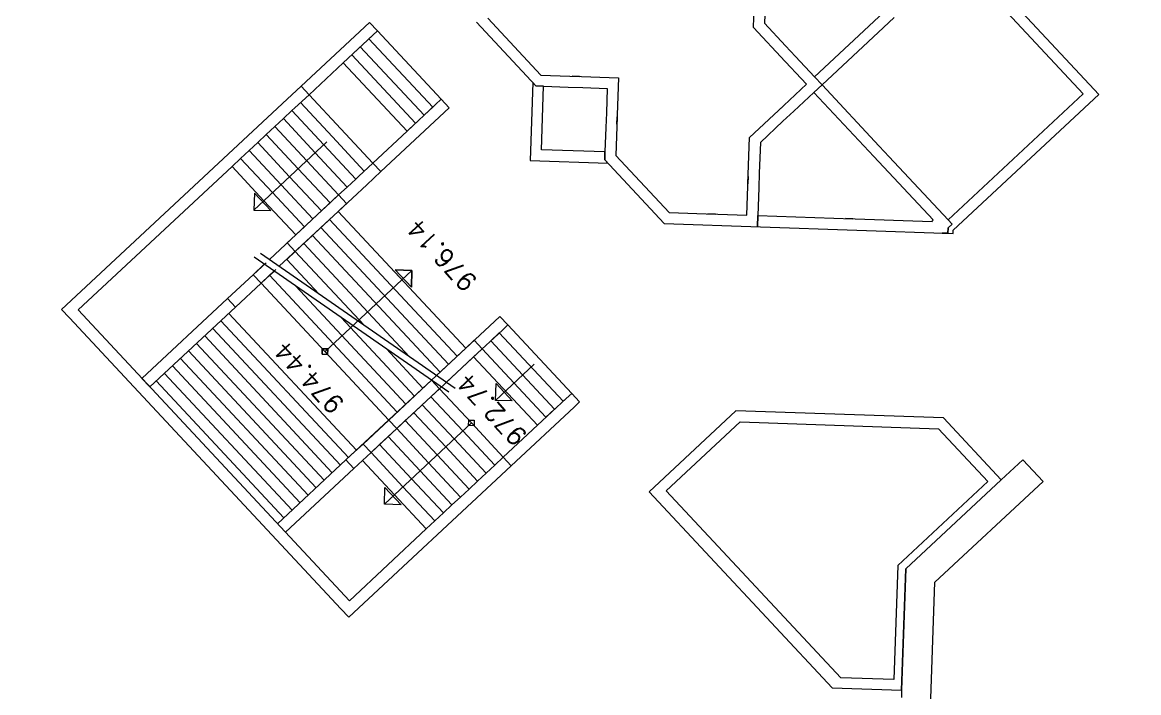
# Model space of a CAD drawing. Header units: inches. Extents: x 733725 to 1472938, y 4017711 to 8040520.
# Drawn here: x 734637.47 to 734667.86, y 4018968.49 to 4018986.74 of the extents above; entities that cross this region are included whole.
import ezdxf
from ezdxf.enums import TextEntityAlignment as Align

# ---------------------------------------------------------------- set-up
doc = ezdxf.new("R2010")
doc.units = ezdxf.units.IN
doc.header["$MEASUREMENT"] = 0
doc.layers.add('H-HARAM3', color=123, linetype='Continuous', lineweight=5)
doc.layers.add('H-MAFSALL', color=31, linetype='Continuous', lineweight=13)
doc.styles.add('ROMANS', font='romans')

msp = doc.modelspace()

# ---------------------------------------------------------------- hatches: boundary and pattern name
at = {"layer": 'H-MAFSALL'}
h = msp.add_hatch(dxfattribs=at)
h.set_pattern_fill('ANGLE', color=256, scale=0.3, angle=45, style=0)
h.set_pattern_definition([(44.999999983, (-0.0012, 0.0002), (-1.4817422595, 1.4817422604), [1.524, -0.5715]), (134.999999983, (-0.0012, 0.0002), (-1.4817422604, -1.4817422595), [1.524, -0.5715])])
edge = h.paths.add_edge_path(flags=16)
edge.add_arc((734483.445, 4019138.19), 8, -50, 310)
edge = h.paths.add_edge_path(flags=16)
edge.add_arc((735041.69, 4018744.78), 5, 130, 310)
edge.add_arc((735041.69, 4018744.78), 5, -50, 130)
edge = h.paths.add_edge_path(flags=16)
edge.add_arc((734929.449, 4018650.032), 10, 307.1029, 310)
edge.add_line((734935.877, 4018642.372), (734935.481, 4018642.057))
edge = h.paths.add_edge_path(flags=16)
edge.add_arc((734448.304, 4018988.959), 5, -50, 310)
edge = h.paths.add_edge_path(flags=16)
edge.add_arc((734929.449, 4018650.032), 10, -50, 310)
edge = h.paths.add_edge_path()
edge.add_line((734470.495, 4018819.804), (734535.003, 4018852.189))
edge.add_line((734535.003, 4018852.189), (734535.003, 4018852.189))
edge.add_line((734535.003, 4018852.189), (734572.914, 4018810.916))
edge.add_arc((734615.714, 4018815.067), 43, 185.5397, 259.5981)
edge.add_line((734607.95, 4018772.774), (734656.259, 4018720.181))
edge.add_line((734656.259, 4018720.181), (734681.017, 4018702.881))
edge.add_line((734681.017, 4018702.881), (734689.467, 4018687.669))
edge.add_line((734689.467, 4018687.669), (734694.857, 4018680.12))
edge.add_line((734694.857, 4018680.12), (734719.321, 4018651.346))
edge.add_line((734719.321, 4018651.346), (734735.321, 4018631.946))
edge.add_line((734735.321, 4018631.946), (734738.811, 4018624.304))
edge.add_line((734738.811, 4018624.304), (734748.26, 4018603.512))
edge.add_line((734748.26, 4018603.512), (734747.516, 4018601.656))
edge.add_arc((734785.506, 4018511.871), 97.491, 107.72929, 112.93457, ccw=False)
edge.add_arc((734656.551, 4018541.881), 117.492, 25.08126, 32.34036, ccw=False)
edge.add_line((734762.964, 4018591.686), (734809.18, 4018581.942))
edge.add_line((734809.18, 4018581.942), (734866.219, 4018571.729))
edge.add_line((734866.219, 4018571.729), (734867.898, 4018578.513))
edge.add_line((734867.898, 4018578.513), (734907.725, 4018615.005))
edge.add_line((734907.725, 4018615.005), (734912.431, 4018609.829))
edge.add_line((734912.431, 4018609.829), (734975.64, 4018667.103))
edge.add_line((734975.64, 4018667.103), (734970.981, 4018672.229))
edge.add_line((734970.981, 4018672.229), (735032.04, 4018727.74))
edge.add_line((735032.04, 4018727.74), (735037.306, 4018722.006))
edge.add_line((735037.306, 4018722.006), (735052.413, 4018735.663))
edge.add_line((735052.413, 4018735.663), (735059.338, 4018741.922))
edge.add_line((735059.338, 4018741.922), (735066.401, 4018748.341))
edge.add_line((735066.401, 4018748.341), (735061.106, 4018754.165))
edge.add_line((735061.106, 4018754.165), (735117.118, 4018805.091))
edge.add_line((735117.118, 4018805.091), (735104.817, 4018818.622))
edge.add_line((735104.817, 4018818.622), (734958.677, 4018685.762))
edge.add_line((734958.677, 4018685.762), (734951.519, 4018693.635))
edge.add_line((734951.519, 4018693.635), (734933.872, 4018677.591))
edge.add_line((734933.872, 4018677.591), (734905.385, 4018651.693))
edge.add_line((734905.385, 4018651.693), (734888.108, 4018635.985))
edge.add_line((734888.108, 4018635.985), (734892.767, 4018630.86))
edge.add_line((734892.767, 4018630.86), (734854.667, 4018596.221))
edge.add_line((734854.667, 4018596.221), (734784.293, 4018608.823))
edge.add_arc((734788.7, 4018633.431), 25, 217.1653, 259.8479, ccw=False)
edge.add_line((734768.777, 4018618.328), (734704.047, 4018703.715))
edge.add_line((734704.047, 4018703.715), (734708.534, 4018710.947))
edge.add_line((734708.534, 4018710.947), (734700.207, 4018716.114))
edge.add_line((734700.207, 4018716.114), (734704.039, 4018722.289))
edge.add_line((734704.039, 4018722.289), (734698.091, 4018725.98))
edge.add_line((734698.091, 4018725.98), (734702.273, 4018732.721))
edge.add_line((734702.273, 4018732.721), (734702.336, 4018732.679))
edge.add_arc((734708.117, 4018741.415), 10.475, 236.5024, 314.0512)
edge.add_line((734715.401, 4018733.886), (734717.159, 4018735.485))
edge.add_line((734717.159, 4018735.485), (734722.231, 4018740.095))
edge.add_line((734722.231, 4018740.095), (734720.065, 4018742.478))
edge.add_line((734720.065, 4018742.478), (734726.132, 4018747.994))
edge.add_line((734726.132, 4018747.994), (734719.41, 4018755.387))
edge.add_line((734719.41, 4018755.387), (734713.218, 4018749.758))
edge.add_line((734713.218, 4018749.758), (734710.291, 4018752.978))
edge.add_line((734710.291, 4018752.978), (734716.483, 4018758.607))
edge.add_line((734716.483, 4018758.607), (734709.759, 4018766.003))
edge.add_line((734709.759, 4018766.003), (734703.567, 4018760.373))
edge.add_line((734703.567, 4018760.373), (734700.64, 4018763.593))
edge.add_line((734700.64, 4018763.593), (734706.832, 4018769.222))
edge.add_line((734706.832, 4018769.222), (734700.111, 4018776.616))
edge.add_line((734700.111, 4018776.616), (734694.4, 4018771.424))
edge.add_line((734694.4, 4018771.424), (734692.234, 4018773.807))
edge.add_line((734692.234, 4018773.807), (734686.631, 4018768.713))
edge.add_line((734686.631, 4018768.713), (734683.931, 4018766.258))
edge.add_arc((734691.488, 4018755.604), 13.062, 125.3471, 234.1486)
edge.add_line((734683.838, 4018745.017), (734679.674, 4018738.306))
edge.add_line((734679.674, 4018738.306), (734673.726, 4018741.996))
edge.add_line((734673.726, 4018741.996), (734673.41, 4018741.491))
edge.add_line((734673.41, 4018741.491), (734673.274, 4018741.576))
edge.add_line((734673.274, 4018741.576), (734669.424, 4018735.372))
edge.add_line((734669.424, 4018735.372), (734662.891, 4018739.425))
edge.add_line((734662.891, 4018739.425), (734661.12, 4018740.524))
edge.add_line((734661.12, 4018740.524), (734662.269, 4018742.424))
edge.add_line((734662.269, 4018742.424), (734639.091, 4018767.919))
edge.add_line((734639.091, 4018767.919), (734644.863, 4018773.166))
edge.add_line((734644.863, 4018773.166), (734641.27, 4018777.117))
edge.add_line((734641.27, 4018777.117), (734635.499, 4018771.87))
edge.add_line((734635.499, 4018771.87), (734624.539, 4018783.924))
edge.add_line((734624.539, 4018783.924), (734623.801, 4018783.25))
edge.add_line((734623.801, 4018783.25), (734611.491, 4018796.79))
edge.add_line((734611.491, 4018796.79), (734615.969, 4018800.904))
edge.add_line((734615.969, 4018800.904), (734613.206, 4018803.943))
edge.add_line((734613.206, 4018803.943), (734611.359, 4018802.264))
edge.add_line((734611.359, 4018802.264), (734611.02, 4018802.637))
edge.add_line((734611.02, 4018802.637), (734608.08, 4018802.777))
edge.add_line((734608.08, 4018802.777), (734607.708, 4018802.438))
edge.add_line((734607.708, 4018802.438), (734600.959, 4018809.861))
edge.add_line((734600.959, 4018809.861), (734601.332, 4018810.2))
edge.add_line((734601.332, 4018810.2), (734601.471, 4018813.14))
edge.add_line((734601.471, 4018813.14), (734601.133, 4018813.512))
edge.add_line((734601.133, 4018813.512), (734602.98, 4018815.191))
edge.add_line((734602.98, 4018815.191), (734600.195, 4018818.254))
edge.add_line((734600.195, 4018818.254), (734595.696, 4018814.164))
edge.add_line((734595.696, 4018814.164), (734583.386, 4018827.704))
edge.add_line((734583.386, 4018827.704), (734584.128, 4018828.375))
edge.add_line((734584.128, 4018828.375), (734573.169, 4018840.43))
edge.add_line((734573.169, 4018840.43), (734578.94, 4018845.677))
edge.add_line((734578.94, 4018845.677), (734575.348, 4018849.628))
edge.add_line((734575.348, 4018849.628), (734569.576, 4018844.381))
edge.add_line((734569.576, 4018844.381), (734546.398, 4018869.875))
edge.add_line((734546.398, 4018869.875), (734544.397, 4018868.912))
edge.add_line((734544.397, 4018868.912), (734540.057, 4018877.668))
edge.add_line((734540.057, 4018877.668), (734546.599, 4018880.911))
edge.add_line((734546.599, 4018880.911), (734546.526, 4018881.057))
edge.add_line((734546.526, 4018881.057), (734547.06, 4018881.322))
edge.add_line((734547.06, 4018881.322), (734543.952, 4018887.593))
edge.add_line((734543.952, 4018887.593), (734551.028, 4018891.101))
edge.add_arc((734562.294, 4018897.711), 13.062, 210.4016, 319.2031)
edge.add_line((734572.182, 4018889.177), (734580.485, 4018896.725))
edge.add_line((734580.485, 4018896.725), (734578.319, 4018899.107))
edge.add_line((734578.319, 4018899.107), (734584.029, 4018904.299))
edge.add_line((734584.029, 4018904.299), (734577.183, 4018911.579))
edge.add_line((734577.183, 4018911.579), (734571.116, 4018906.063))
edge.add_line((734571.116, 4018906.063), (734568.189, 4018909.283))
edge.add_line((734568.189, 4018909.283), (734574.256, 4018914.799))
edge.add_line((734574.256, 4018914.799), (734567.532, 4018922.195))
edge.add_line((734567.532, 4018922.195), (734561.465, 4018916.679))
edge.add_line((734561.465, 4018916.679), (734558.538, 4018919.898))
edge.add_line((734558.538, 4018919.898), (734564.605, 4018925.414))
edge.add_line((734564.605, 4018925.414), (734558.008, 4018932.921))
edge.add_line((734558.008, 4018932.921), (734551.941, 4018927.405))
edge.add_line((734551.941, 4018927.405), (734549.774, 4018929.787))
edge.add_line((734549.774, 4018929.787), (734542.945, 4018923.578))
edge.add_arc((734549.637, 4018915.633), 10.388, 130.1084, 208.8482)
edge.add_line((734540.538, 4018910.621), (734533.43, 4018907.097))
edge.add_line((734533.43, 4018907.097), (734530.321, 4018913.369))
edge.add_line((734530.321, 4018913.369), (734523.81, 4018910.141))
edge.add_line((734523.81, 4018910.141), (734519.422, 4018918.991))
edge.add_line((734519.422, 4018918.991), (734518.414, 4018918.49))
edge.add_line((734518.414, 4018918.49), (734483.652, 4018963.612))
edge.add_line((734483.652, 4018963.612), (734466.216, 4018986.25))
edge.add_arc((734446.342, 4018986.524), 19.876, -0.7881, 95.2465)
edge.add_line((734444.525, 4019006.316), (734441.745, 4019010.015))
edge.add_arc((734457.733, 4019022.03), 20, 159.6381, 216.9245, ccw=False)
edge.add_line((734438.983, 4019028.989), (734449.624, 4019057.661))
edge.add_arc((734468.375, 4019050.702), 20, 132.2751, 159.6381, ccw=False)
edge.add_line((734454.921, 4019065.5), (734492.174, 4019099.369))
edge.add_line((734492.174, 4019099.369), (734492.352, 4019103.094))
edge.add_line((734492.352, 4019103.094), (734518.495, 4019128.91))
edge.add_line((734518.495, 4019128.91), (734515.932, 4019129.032))
edge.add_line((734515.932, 4019129.032), (734509.618, 4019135.985))
edge.add_line((734509.618, 4019135.985), (734510.13, 4019146.749))
edge.add_line((734510.13, 4019146.749), (734519.735, 4019155.04))
edge.add_line((734519.735, 4019155.04), (734521.152, 4019171.133))
edge.add_line((734521.152, 4019171.133), (734507.472, 4019199.486))
edge.add_line((734507.472, 4019199.486), (734476.686, 4019171.099))
edge.add_line((734476.686, 4019171.099), (734472.574, 4019167.308))
edge.add_line((734472.574, 4019167.308), (734466.913, 4019162.087))
edge.add_line((734466.913, 4019162.087), (734466.392, 4019149.251))
edge.add_line((734466.392, 4019149.251), (734473.058, 4019142.023))
edge.add_line((734473.058, 4019142.023), (734470.728, 4019136.003))
edge.add_line((734470.728, 4019136.003), (734468.209, 4019122.907))
edge.add_line((734468.209, 4019122.907), (734466.607, 4019104.847))
edge.add_line((734466.607, 4019104.847), (734464.67, 4019103.328))
edge.add_line((734464.67, 4019103.328), (734460.43, 4019099.47))
edge.add_line((734460.43, 4019099.47), (734439.912, 4019080.557))
edge.add_arc((734466.972, 4019051.099), 40, 132.5703, 159.9333)
edge.add_line((734429.4, 4019064.824), (734425.787, 4019054.932))
edge.add_arc((734492.611, 4019019.499), 75.638, 152.06563, 155.27115)
edge.add_line((734423.91, 4019051.14), (734418.436, 4019034.299))
edge.add_line((734418.436, 4019034.299), (734418.393, 4019032.833))
edge.add_arc((734464.107, 4019027.499), 46.024, 173.3446, 190.8662)
edge.add_arc((734458.101, 4019026.815), 40, 191.5252, 222.5703)
edge.add_line((734428.643, 4018999.755), (734431.55, 4018996.591))
edge.add_arc((734450.637, 4018990.594), 20.007, 162.5586, 282.582)
edge.add_line((734454.995, 4018971.068), (734472.935, 4018951.538))
edge.add_line((734472.935, 4018951.538), (734489.366, 4018933.651))
edge.add_line((734489.366, 4018933.651), (734498.083, 4018916.295))
edge.add_line((734498.083, 4018916.295), (734467.009, 4018900.695))
edge.add_line((734467.009, 4018900.695), (734457.734, 4018896.038))
edge.add_line((734457.734, 4018896.038), (734446.846, 4018890.572))
edge.add_line((734446.846, 4018890.572), (734436.474, 4018885.365))
edge.add_line((734436.474, 4018885.365), (734448.8, 4018875.981))
edge.add_line((734448.8, 4018875.981), (734461.775, 4018837.145))
edge.add_line((734461.775, 4018837.145), (734470.495, 4018819.804))

# ---------------------------------------------------------------- linework, layer by layer
at = {"layer": 'H-HARAM3'}
for p, q in [((734666.774, 4018984.776), (734663.079, 4018988.738)), ((734666.774, 4018984.776), (734663.079, 4018988.738)), ((734666.35, 4018984.791), (734662.92, 4018988.469)), ((734666.35, 4018984.791), (734662.92, 4018988.469)), ((734657.371, 4018986.603), (734657.416, 4018987.868)), ((734657.371, 4018986.603), (734657.416, 4018987.868)), ((734657.705, 4018987.558), (734657.676, 4018986.717)), ((734657.705, 4018987.558), (734657.676, 4018986.717)), ((734650.138, 4018986.854), (734651.584, 4018985.304)), ((734650.138, 4018986.854), (734651.584, 4018985.304)), ((734659.037, 4018985.257), (734660.928, 4018987.021)), ((734659.037, 4018985.257), (734660.928, 4018987.021)), ((734661.205, 4018986.87), (734660.913, 4018986.597)), ((734661.205, 4018986.87), (734660.913, 4018986.597)), ((734645.057, 4018985.003), (734646.92, 4018986.74)), ((734645.057, 4018985.003), (734646.92, 4018986.74)), ((734646.92, 4018986.74), (734647.137, 4018986.507)), ((734646.92, 4018986.74), (734647.137, 4018986.507)), ((734649.834, 4018986.741), (734651.45, 4018985.009)), ((734649.834, 4018986.741), (734651.45, 4018985.009)), ((734658.235, 4018985.677), (734657.371, 4018986.603)), ((734658.235, 4018985.677), (734657.371, 4018986.603)), ((734657.676, 4018986.717), (734658.25, 4018986.101)), ((734657.676, 4018986.717), (734658.25, 4018986.101)), ((734660.913, 4018986.597), (734659.241, 4018985.038)), ((734660.913, 4018986.597), (734659.241, 4018985.038)), ((734647.137, 4018986.507), (734646.206, 4018985.639)), ((734647.137, 4018986.507), (734646.206, 4018985.639)), ((734646.904, 4018986.29), (734647.137, 4018986.507)), ((734646.904, 4018986.29), (734647.137, 4018986.507)), ((734648.641, 4018984.428), (734646.904, 4018986.29)), ((734648.641, 4018984.428), (734646.904, 4018986.29)), ((734648.874, 4018984.645), (734647.137, 4018986.507)), ((734647.137, 4018986.507), (734648.874, 4018984.645)), ((734648.874, 4018984.645), (734647.137, 4018986.507)), ((734647.137, 4018986.507), (734648.874, 4018984.645)), ((734648.874, 4018984.645), (734647.137, 4018986.507)), ((734647.137, 4018986.507), (734648.874, 4018984.645)), ((734648.874, 4018984.645), (734647.137, 4018986.507)), ((734648.874, 4018984.645), (734647.137, 4018986.507)), ((734648.874, 4018984.645), (734647.137, 4018986.507)), ((734647.137, 4018986.507), (734648.874, 4018984.645)), ((734647.137, 4018986.507), (734648.874, 4018984.645)), ((734647.137, 4018986.507), (734648.874, 4018984.645)), ((734646.438, 4018985.856), (734646.671, 4018986.073)), ((734646.438, 4018985.856), (734646.671, 4018986.073)), ((734646.671, 4018986.073), (734648.408, 4018984.211)), ((734646.671, 4018986.073), (734648.408, 4018984.211)), ((734658.25, 4018986.101), (734658.523, 4018985.809)), ((734658.25, 4018986.101), (734658.523, 4018985.809)), ((734646.206, 4018985.639), (734645.274, 4018984.77)), ((734646.206, 4018985.639), (734645.274, 4018984.77)), ((734646.206, 4018985.639), (734647.943, 4018983.776)), ((734646.206, 4018985.639), (734647.943, 4018983.776)), ((734648.176, 4018983.993), (734646.438, 4018985.856)), ((734648.176, 4018983.993), (734646.438, 4018985.856)), ((734658.099, 4018985.823), (734658.235, 4018985.677)), ((734658.817, 4018985.053), (734658.099, 4018985.823)), ((734658.099, 4018985.823), (734658.235, 4018985.677)), ((734658.817, 4018985.053), (734658.099, 4018985.823)), ((734658.523, 4018985.809), (734659.037, 4018985.257)), ((734658.523, 4018985.809), (734659.037, 4018985.257)), ((734651.365, 4018985.1), (734651.291, 4018982.981)), ((734651.365, 4018985.1), (734651.291, 4018982.981)), ((734651.45, 4018985.009), (734651.365, 4018985.1)), ((734651.45, 4018985.009), (734651.365, 4018985.1)), ((734651.662, 4018985.001), (734651.45, 4018985.009)), ((734651.45, 4018985.009), (734651.662, 4018985.001)), ((734651.662, 4018985.001), (734651.45, 4018985.009)), ((734651.45, 4018985.009), (734651.662, 4018985.001)), ((734651.584, 4018985.304), (734652.637, 4018985.268)), ((734651.584, 4018985.304), (734652.637, 4018985.268)), ((734652.438, 4018985.275), (734653.703, 4018985.231)), ((734652.637, 4018985.268), (734652.438, 4018985.275)), ((734652.438, 4018985.275), (734653.703, 4018985.231)), ((734652.637, 4018985.268), (734652.438, 4018985.275)), ((734653.703, 4018985.231), (734653.659, 4018983.965)), ((734653.703, 4018985.231), (734653.659, 4018983.965)), ((734658.047, 4018984.334), (734658.817, 4018985.053)), ((734658.047, 4018984.334), (734658.817, 4018985.053)), ((734659.241, 4018985.038), (734659.022, 4018984.833)), ((734659.022, 4018984.833), (734659.241, 4018985.038)), ((734659.241, 4018985.038), (734659.022, 4018984.833)), ((734659.022, 4018984.833), (734659.241, 4018985.038)), ((734659.241, 4018985.038), (734659.037, 4018985.257)), ((734659.037, 4018985.257), (734659.241, 4018985.038)), ((734659.241, 4018985.038), (734659.037, 4018985.257)), ((734659.037, 4018985.257), (734659.241, 4018985.038)), ((734659.241, 4018985.038), (734660.8, 4018983.367)), ((734659.241, 4018985.038), (734660.8, 4018983.367)), ((734645.057, 4018985.003), (734644.675, 4018984.647)), ((734645.057, 4018985.003), (734644.675, 4018984.647)), ((734644.892, 4018984.414), (734645.274, 4018984.77)), ((734644.892, 4018984.414), (734645.274, 4018984.77)), ((734645.274, 4018984.77), (734645.057, 4018985.003)), ((734645.274, 4018984.77), (734645.057, 4018985.003)), ((734645.274, 4018984.77), (734645.057, 4018985.003)), ((734645.274, 4018984.77), (734645.057, 4018985.003)), ((734645.274, 4018984.77), (734646.143, 4018983.839)), ((734645.274, 4018984.77), (734646.143, 4018983.839)), ((734651.601, 4018983.271), (734651.662, 4018985.001)), ((734651.601, 4018983.271), (734651.662, 4018985.001)), ((734651.662, 4018985.001), (734652.327, 4018984.978)), ((734651.662, 4018985.001), (734652.327, 4018984.978)), ((734652.327, 4018984.978), (734652.727, 4018984.964)), ((734652.327, 4018984.978), (734652.727, 4018984.964)), ((734652.727, 4018984.964), (734653.393, 4018984.941)), ((734652.727, 4018984.964), (734653.393, 4018984.941)), ((734653.393, 4018984.941), (734653.369, 4018984.276)), ((734653.393, 4018984.941), (734653.369, 4018984.276)), ((734659.022, 4018984.833), (734658.471, 4018984.319)), ((734659.022, 4018984.833), (734658.471, 4018984.319)), ((734660.786, 4018982.943), (734659.022, 4018984.833)), ((734660.786, 4018982.943), (734659.022, 4018984.833)), ((734662.672, 4018981.36), (734666.35, 4018984.791)), ((734662.672, 4018981.36), (734666.35, 4018984.791)), ((734662.813, 4018981.08), (734666.774, 4018984.776)), ((734662.813, 4018981.08), (734666.774, 4018984.776)), ((734644.675, 4018984.647), (734638.538, 4018978.923)), ((734644.675, 4018984.647), (734638.538, 4018978.923)), ((734644.809, 4018984.336), (734644.892, 4018984.414)), ((734644.809, 4018984.336), (734644.892, 4018984.414)), ((734645.91, 4018983.622), (734645.041, 4018984.553)), ((734645.041, 4018984.553), (734645.91, 4018983.622)), ((734645.91, 4018983.622), (734645.041, 4018984.553)), ((734645.041, 4018984.553), (734645.91, 4018983.622)), ((734647.229, 4018982.675), (734649.091, 4018984.412)), ((734647.229, 4018982.675), (734649.091, 4018984.412)), ((734648.874, 4018984.645), (734647.943, 4018983.776)), ((734648.874, 4018984.645), (734647.943, 4018983.776)), ((734648.408, 4018984.211), (734648.641, 4018984.428)), ((734648.408, 4018984.211), (734648.641, 4018984.428)), ((734649.091, 4018984.412), (734648.874, 4018984.645)), ((734649.091, 4018984.412), (734648.874, 4018984.645)), ((734657.267, 4018983.607), (734658.193, 4018984.47)), ((734657.267, 4018983.607), (734658.193, 4018984.47)), ((734658.193, 4018984.47), (734658.047, 4018984.334)), ((734658.193, 4018984.47), (734658.047, 4018984.334)), ((734644.343, 4018983.901), (734644.576, 4018984.119)), ((734644.343, 4018983.901), (734644.576, 4018984.119)), ((734644.576, 4018984.119), (734644.809, 4018984.336)), ((734644.576, 4018984.119), (734644.809, 4018984.336)), ((734645.445, 4018983.187), (734644.576, 4018984.119)), ((734644.576, 4018984.119), (734645.445, 4018983.187)), ((734645.445, 4018983.187), (734644.576, 4018984.119)), ((734644.576, 4018984.119), (734645.445, 4018983.187)), ((734645.677, 4018983.405), (734644.809, 4018984.336)), ((734644.809, 4018984.336), (734645.677, 4018983.405)), ((734645.677, 4018983.405), (734644.809, 4018984.336)), ((734644.809, 4018984.336), (734645.677, 4018983.405)), ((734653.369, 4018984.276), (734653.355, 4018983.876)), ((734653.369, 4018984.276), (734653.355, 4018983.876)), ((734653.666, 4018984.165), (734653.629, 4018983.112)), ((734653.666, 4018984.165), (734653.629, 4018983.112)), ((734653.659, 4018983.965), (734653.666, 4018984.165)), ((734653.659, 4018983.965), (734653.666, 4018984.165)), ((734658.471, 4018984.319), (734658.178, 4018984.046)), ((734658.471, 4018984.319), (734658.178, 4018984.046)), ((734644.11, 4018983.684), (734644.343, 4018983.901)), ((734644.11, 4018983.684), (734644.343, 4018983.901)), ((734645.212, 4018982.97), (734644.343, 4018983.901)), ((734644.343, 4018983.901), (734645.212, 4018982.97)), ((734645.212, 4018982.97), (734644.343, 4018983.901)), ((734644.343, 4018983.901), (734645.212, 4018982.97)), ((734646.143, 4018983.839), (734647.012, 4018982.908)), ((734646.143, 4018983.839), (734647.012, 4018982.908)), ((734647.943, 4018983.776), (734648.176, 4018983.993)), ((734647.943, 4018983.776), (734648.176, 4018983.993)), ((734653.355, 4018983.876), (734653.332, 4018983.21)), ((734653.355, 4018983.876), (734653.332, 4018983.21)), ((734658.178, 4018984.046), (734657.563, 4018983.472)), ((734658.178, 4018984.046), (734657.563, 4018983.472)), ((734643.877, 4018983.467), (734644.11, 4018983.684)), ((734643.877, 4018983.467), (734644.11, 4018983.684)), ((734644.979, 4018982.753), (734644.11, 4018983.684)), ((734644.11, 4018983.684), (734644.979, 4018982.753)), ((734644.979, 4018982.753), (734644.11, 4018983.684)), ((734644.11, 4018983.684), (734644.979, 4018982.753)), ((734645.91, 4018983.622), (734646.779, 4018982.69)), ((734646.779, 4018982.69), (734645.91, 4018983.622)), ((734646.779, 4018982.69), (734645.91, 4018983.622)), ((734645.91, 4018983.622), (734646.779, 4018982.69)), ((734647.943, 4018983.776), (734647.012, 4018982.908)), ((734647.943, 4018983.776), (734647.012, 4018982.908)), ((734657.223, 4018982.342), (734657.267, 4018983.607)), ((734657.223, 4018982.342), (734657.267, 4018983.607)), ((734643.412, 4018983.033), (734643.645, 4018983.25)), ((734643.412, 4018983.033), (734643.645, 4018983.25)), ((734643.645, 4018983.25), (734643.877, 4018983.467)), ((734643.645, 4018983.25), (734643.877, 4018983.467)), ((734644.513, 4018982.319), (734643.645, 4018983.25)), ((734643.645, 4018983.25), (734644.513, 4018982.319)), ((734644.513, 4018982.319), (734643.645, 4018983.25)), ((734643.645, 4018983.25), (734644.513, 4018982.319)), ((734645.761, 4018983.483), (734643.774, 4018981.629)), ((734645.761, 4018983.483), (734643.774, 4018981.629)), ((734644.746, 4018982.536), (734643.877, 4018983.467)), ((734643.877, 4018983.467), (734644.746, 4018982.536)), ((734644.746, 4018982.536), (734643.877, 4018983.467)), ((734643.877, 4018983.467), (734644.746, 4018982.536)), ((734645.445, 4018983.187), (734646.313, 4018982.256)), ((734646.313, 4018982.256), (734645.445, 4018983.187)), ((734646.313, 4018982.256), (734645.445, 4018983.187)), ((734645.445, 4018983.187), (734646.313, 4018982.256)), ((734645.677, 4018983.405), (734646.546, 4018982.473)), ((734646.546, 4018982.473), (734645.677, 4018983.405)), ((734646.546, 4018982.473), (734645.677, 4018983.405)), ((734645.677, 4018983.405), (734646.546, 4018982.473)), ((734653.332, 4018983.21), (734651.601, 4018983.271)), ((734653.332, 4018983.21), (734651.601, 4018983.271)), ((734653.332, 4018983.21), (734653.325, 4018982.998)), ((734653.325, 4018982.998), (734653.332, 4018983.21)), ((734653.332, 4018983.21), (734653.325, 4018982.998)), ((734653.325, 4018982.998), (734653.332, 4018983.21)), ((734657.563, 4018983.472), (734657.533, 4018982.631)), ((734657.563, 4018983.472), (734657.533, 4018982.631)), ((734660.8, 4018983.367), (734661.073, 4018983.074)), ((734660.8, 4018983.367), (734661.073, 4018983.074)), ((734643.179, 4018982.816), (734643.412, 4018983.033)), ((734643.179, 4018982.816), (734643.412, 4018983.033)), ((734644.28, 4018982.102), (734643.412, 4018983.033)), ((734643.412, 4018983.033), (734644.28, 4018982.102)), ((734644.28, 4018982.102), (734643.412, 4018983.033)), ((734643.412, 4018983.033), (734644.28, 4018982.102)), ((734645.212, 4018982.97), (734646.08, 4018982.039)), ((734646.08, 4018982.039), (734645.212, 4018982.97)), ((734646.08, 4018982.039), (734645.212, 4018982.97)), ((734645.212, 4018982.97), (734646.08, 4018982.039)), ((734647.012, 4018982.908), (734646.63, 4018982.551)), ((734647.012, 4018982.908), (734646.63, 4018982.551)), ((734647.012, 4018982.908), (734647.229, 4018982.675)), ((734647.229, 4018982.675), (734647.012, 4018982.908)), ((734647.229, 4018982.675), (734647.012, 4018982.908)), ((734647.012, 4018982.908), (734647.229, 4018982.675)), ((734651.291, 4018982.981), (734653.41, 4018982.907)), ((734651.291, 4018982.981), (734653.41, 4018982.907)), ((734653.325, 4018982.998), (734654.94, 4018981.266)), ((734653.41, 4018982.907), (734653.325, 4018982.998)), ((734653.41, 4018982.907), (734653.325, 4018982.998)), ((734653.325, 4018982.998), (734654.94, 4018981.266)), ((734653.629, 4018983.112), (734655.075, 4018981.562)), ((734653.629, 4018983.112), (734655.075, 4018981.562)), ((734660.649, 4018983.089), (734660.786, 4018982.943)), ((734662.264, 4018981.358), (734660.649, 4018983.089)), ((734660.649, 4018983.089), (734660.786, 4018982.943)), ((734662.264, 4018981.358), (734660.649, 4018983.089)), ((734661.073, 4018983.074), (734662.672, 4018981.36)), ((734661.073, 4018983.074), (734662.672, 4018981.36)), ((734638.988, 4018978.907), (734643.179, 4018982.816)), ((734638.988, 4018978.907), (734643.179, 4018982.816)), ((734644.048, 4018981.884), (734643.179, 4018982.816)), ((734643.179, 4018982.816), (734644.048, 4018981.884)), ((734643.179, 4018982.816), (734644.048, 4018981.884)), ((734644.048, 4018981.884), (734643.179, 4018982.816)), ((734644.979, 4018982.753), (734645.848, 4018981.822)), ((734645.848, 4018981.822), (734644.979, 4018982.753)), ((734644.979, 4018982.753), (734645.848, 4018981.822)), ((734645.848, 4018981.822), (734644.979, 4018982.753)), ((734646.847, 4018982.318), (734647.229, 4018982.675)), ((734646.847, 4018982.318), (734647.229, 4018982.675)), ((734657.533, 4018982.631), (734657.52, 4018982.231)), ((734657.533, 4018982.631), (734657.52, 4018982.231)), ((734644.513, 4018982.319), (734645.382, 4018981.388)), ((734645.382, 4018981.388), (734644.513, 4018982.319)), ((734645.382, 4018981.388), (734644.513, 4018982.319)), ((734644.513, 4018982.319), (734645.382, 4018981.388)), ((734644.746, 4018982.536), (734645.615, 4018981.605)), ((734645.615, 4018981.605), (734644.746, 4018982.536)), ((734644.746, 4018982.536), (734645.615, 4018981.605)), ((734645.615, 4018981.605), (734644.746, 4018982.536)), ((734644.901, 4018980.503), (734646.847, 4018982.318)), ((734644.901, 4018980.503), (734646.847, 4018982.318)), ((734646.546, 4018982.473), (734646.313, 4018982.256)), ((734646.546, 4018982.473), (734646.313, 4018982.256)), ((734646.63, 4018982.551), (734646.546, 4018982.473)), ((734646.63, 4018982.551), (734646.546, 4018982.473)), ((734657.194, 4018981.488), (734657.23, 4018982.541)), ((734657.194, 4018981.488), (734657.23, 4018982.541)), ((734657.23, 4018982.541), (734657.223, 4018982.342)), ((734657.23, 4018982.541), (734657.223, 4018982.342)), ((734643.79, 4018982.086), (734643.774, 4018981.629)), ((734643.79, 4018982.086), (734643.774, 4018981.629)), ((734644.231, 4018981.613), (734643.79, 4018982.086)), ((734644.231, 4018981.613), (734643.79, 4018982.086)), ((734646.08, 4018982.039), (734644.197, 4018980.282)), ((734646.08, 4018982.039), (734644.197, 4018980.282)), ((734644.28, 4018982.102), (734645.149, 4018981.17)), ((734645.149, 4018981.17), (734644.28, 4018982.102)), ((734644.28, 4018982.102), (734645.149, 4018981.17)), ((734645.149, 4018981.17), (734644.28, 4018982.102)), ((734646.08, 4018982.039), (734645.848, 4018981.822)), ((734646.08, 4018982.039), (734645.848, 4018981.822)), ((734646.313, 4018982.256), (734646.08, 4018982.039)), ((734646.313, 4018982.256), (734646.08, 4018982.039)), ((734646.297, 4018981.806), (734646.08, 4018982.039)), ((734646.297, 4018981.806), (734646.08, 4018982.039)), ((734657.52, 4018982.231), (734657.493, 4018981.478)), ((734657.52, 4018982.231), (734657.493, 4018981.478)), ((734644.048, 4018981.884), (734644.916, 4018980.953)), ((734644.916, 4018980.953), (734644.048, 4018981.884)), ((734644.916, 4018980.953), (734644.048, 4018981.884)), ((734644.048, 4018981.884), (734644.916, 4018980.953)), ((734645.848, 4018981.822), (734645.615, 4018981.605)), ((734645.848, 4018981.822), (734645.615, 4018981.605)), ((734646.065, 4018981.589), (734646.297, 4018981.806)), ((734646.065, 4018981.589), (734646.297, 4018981.806)), ((734643.774, 4018981.629), (734644.231, 4018981.613)), ((734643.774, 4018981.629), (734644.231, 4018981.613)), ((734644.465, 4018980.097), (734646.065, 4018981.589)), ((734644.465, 4018980.097), (734646.065, 4018981.589)), ((734645.382, 4018981.388), (734645.149, 4018981.17)), ((734645.382, 4018981.388), (734645.149, 4018981.17)), ((734645.615, 4018981.605), (734645.382, 4018981.388)), ((734645.615, 4018981.605), (734645.382, 4018981.388)), ((734645.832, 4018981.372), (734645.599, 4018981.155)), ((734645.832, 4018981.372), (734645.599, 4018981.155)), ((734649.306, 4018977.647), (734645.832, 4018981.372)), ((734649.306, 4018977.647), (734645.832, 4018981.372)), ((734646.065, 4018981.589), (734649.539, 4018977.864)), ((734646.065, 4018981.589), (734649.539, 4018977.864)), ((734655.075, 4018981.562), (734656.34, 4018981.518)), ((734655.075, 4018981.562), (734656.34, 4018981.518)), ((734656.134, 4018981.525), (734656.14, 4018981.525)), ((734656.334, 4018981.518), (734656.134, 4018981.525)), ((734656.334, 4018981.518), (734656.134, 4018981.525)), ((734656.134, 4018981.525), (734656.14, 4018981.525)), ((734656.14, 4018981.525), (734657.194, 4018981.488)), ((734656.14, 4018981.525), (734657.194, 4018981.488)), ((734656.34, 4018981.518), (734656.334, 4018981.518)), ((734656.34, 4018981.518), (734656.334, 4018981.518)), ((734657.483, 4018981.178), (734657.493, 4018981.478)), ((734657.493, 4018981.478), (734657.483, 4018981.178)), ((734657.493, 4018981.478), (734657.483, 4018981.178)), ((734657.483, 4018981.178), (734657.493, 4018981.478)), ((734657.493, 4018981.478), (734660.077, 4018981.388)), ((734657.493, 4018981.478), (734660.077, 4018981.388)), ((734660.077, 4018981.388), (734659.878, 4018981.395)), ((734659.878, 4018981.395), (734662.243, 4018981.313)), ((734659.878, 4018981.395), (734662.243, 4018981.313)), ((734660.077, 4018981.388), (734659.878, 4018981.395)), ((734662.253, 4018981.335), (734662.264, 4018981.358)), ((734662.253, 4018981.335), (734662.264, 4018981.358)), ((734662.781, 4018981.243), (734662.672, 4018981.36)), ((734662.672, 4018981.36), (734662.781, 4018981.243)), ((734662.672, 4018981.36), (734662.781, 4018981.243)), ((734662.781, 4018981.243), (734662.672, 4018981.36)), ((734645.149, 4018981.17), (734644.916, 4018980.953)), ((734645.149, 4018981.17), (734644.916, 4018980.953)), ((734645.599, 4018981.155), (734649.074, 4018977.43)), ((734645.599, 4018981.155), (734649.074, 4018977.43)), ((734654.94, 4018981.266), (734662.81, 4018980.993)), ((734654.94, 4018981.266), (734662.81, 4018980.993)), ((734662.243, 4018981.313), (734662.253, 4018981.335)), ((734662.243, 4018981.313), (734662.253, 4018981.335)), ((734662.67, 4018980.998), (734662.675, 4018981.143)), ((734662.675, 4018981.143), (734662.67, 4018980.998)), ((734662.67, 4018980.998), (734662.675, 4018981.143)), ((734662.675, 4018981.143), (734662.67, 4018980.998)), ((734662.675, 4018981.143), (734662.781, 4018981.243)), ((734662.781, 4018981.243), (734662.675, 4018981.143)), ((734662.675, 4018981.143), (734662.781, 4018981.243)), ((734662.781, 4018981.243), (734662.675, 4018981.143)), ((734662.81, 4018980.993), (734662.813, 4018981.08)), ((734662.81, 4018980.993), (734662.813, 4018981.08)), ((734644.916, 4018980.953), (734644.683, 4018980.736)), ((734644.916, 4018980.953), (734644.683, 4018980.736)), ((734645.366, 4018980.938), (734645.133, 4018980.72)), ((734645.366, 4018980.938), (734645.133, 4018980.72)), ((734648.841, 4018977.213), (734645.366, 4018980.938)), ((734648.841, 4018977.213), (734645.366, 4018980.938)), ((734662.51, 4018981.003), (734662.67, 4018980.998)), ((734662.67, 4018980.998), (734662.51, 4018981.003)), ((734662.51, 4018981.003), (734662.67, 4018980.998)), ((734662.67, 4018980.998), (734662.51, 4018981.003)), ((734649.255, 4018976.771), (734643.957, 4018980.449)), ((734649.255, 4018976.771), (734643.957, 4018980.449)), ((734644.901, 4018980.503), (734644.668, 4018980.286)), ((734644.901, 4018980.503), (734644.668, 4018980.286)), ((734644.683, 4018980.736), (734644.901, 4018980.503)), ((734644.683, 4018980.736), (734644.901, 4018980.503)), ((734646.779, 4018978.49), (734644.901, 4018980.503)), ((734646.779, 4018978.49), (734644.901, 4018980.503)), ((734645.133, 4018980.72), (734648.014, 4018977.632)), ((734645.133, 4018980.72), (734648.014, 4018977.632)), ((734644.103, 4018980.195), (734643.752, 4018979.867)), ((734644.103, 4018980.195), (734643.752, 4018979.867)), ((734644.057, 4018980.152), (734643.752, 4018979.867)), ((734643.752, 4018979.867), (734644.057, 4018980.152)), ((734643.752, 4018979.867), (734644.057, 4018980.152)), ((734644.057, 4018980.152), (734643.752, 4018979.867)), ((734649.08, 4018976.665), (734643.782, 4018980.344)), ((734649.08, 4018976.665), (734643.782, 4018980.344)), ((734649.08, 4018976.665), (734643.782, 4018980.344)), ((734649.08, 4018976.665), (734643.782, 4018980.344)), ((734644.668, 4018980.286), (734645.543, 4018979.348)), ((734644.668, 4018980.286), (734645.543, 4018979.348)), ((734643.752, 4018979.867), (734643.054, 4018979.216)), ((734643.752, 4018979.867), (734643.054, 4018979.216)), ((734643.969, 4018979.635), (734643.752, 4018979.867)), ((734643.752, 4018979.867), (734643.969, 4018979.635)), ((734643.752, 4018979.867), (734643.969, 4018979.635)), ((734643.969, 4018979.635), (734643.752, 4018979.867)), ((734643.752, 4018979.867), (734643.969, 4018979.635)), ((734643.752, 4018979.867), (734643.969, 4018979.635)), ((734643.969, 4018979.635), (734643.752, 4018979.867)), ((734643.969, 4018979.635), (734643.752, 4018979.867)), ((734644.325, 4018979.966), (734643.969, 4018979.635)), ((734644.325, 4018979.966), (734643.969, 4018979.635)), ((734643.969, 4018979.635), (734644.202, 4018979.852)), ((734643.969, 4018979.635), (734644.202, 4018979.852)), ((734644.202, 4018979.852), (734644.371, 4018980.009)), ((734644.202, 4018979.852), (734644.371, 4018980.009)), ((734644.202, 4018979.852), (734644.325, 4018979.966)), ((734644.202, 4018979.852), (734644.325, 4018979.966)), ((734644.202, 4018979.852), (734647.677, 4018976.127)), ((734647.677, 4018976.127), (734644.202, 4018979.852)), ((734647.677, 4018976.127), (734644.202, 4018979.852)), ((734647.677, 4018976.127), (734644.202, 4018979.852)), ((734644.202, 4018979.852), (734647.677, 4018976.127)), ((734647.677, 4018976.127), (734644.202, 4018979.852)), ((734645.707, 4018977.772), (734648.075, 4018979.982)), ((734645.707, 4018977.772), (734648.075, 4018979.982)), ((734645.707, 4018977.772), (734648.075, 4018979.982)), ((734645.707, 4018977.772), (734648.075, 4018979.982)), ((734647.619, 4018979.998), (734648.075, 4018979.982)), ((734648.06, 4018979.525), (734647.619, 4018979.998)), ((734647.619, 4018979.998), (734648.06, 4018979.525)), ((734648.075, 4018979.982), (734647.619, 4018979.998)), ((734648.06, 4018979.525), (734647.619, 4018979.998)), ((734647.619, 4018979.998), (734648.075, 4018979.982)), ((734648.075, 4018979.982), (734647.619, 4018979.998)), ((734647.619, 4018979.998), (734648.06, 4018979.525)), ((734648.075, 4018979.982), (734648.06, 4018979.525)), ((734648.06, 4018979.525), (734648.075, 4018979.982)), ((734648.075, 4018979.982), (734648.06, 4018979.525)), ((734648.06, 4018979.525), (734648.075, 4018979.982)), ((734643.271, 4018978.983), (734643.969, 4018979.635)), ((734643.271, 4018978.983), (734643.969, 4018979.635)), ((734647.444, 4018975.91), (734643.969, 4018979.635)), ((734643.969, 4018979.635), (734647.444, 4018975.91)), ((734647.444, 4018975.91), (734643.969, 4018979.635)), ((734643.969, 4018979.635), (734647.444, 4018975.91)), ((734647.909, 4018976.344), (734644.909, 4018979.561)), ((734644.909, 4018979.561), (734647.909, 4018976.344)), ((734644.909, 4018979.561), (734647.909, 4018976.344)), ((734644.909, 4018979.561), (734647.909, 4018976.344)), ((734644.909, 4018979.561), (734647.909, 4018976.344)), ((734647.909, 4018976.344), (734644.909, 4018979.561)), ((734640.726, 4018977.044), (734643.054, 4018979.216)), ((734640.726, 4018977.044), (734643.054, 4018979.216)), ((734643.271, 4018978.983), (734640.943, 4018976.812)), ((734643.271, 4018978.983), (734640.943, 4018976.812)), ((734643.054, 4018979.216), (734643.271, 4018978.983)), ((734643.271, 4018978.983), (734643.054, 4018979.216)), ((734643.054, 4018979.216), (734643.271, 4018978.983)), ((734643.271, 4018978.983), (734643.054, 4018979.216)), ((734638.538, 4018978.923), (734638.756, 4018978.69)), ((734638.538, 4018978.923), (734638.756, 4018978.69)), ((734638.756, 4018978.69), (734646.139, 4018970.774)), ((734638.756, 4018978.69), (734646.139, 4018970.774)), ((734646.372, 4018970.991), (734638.988, 4018978.907)), ((734646.372, 4018970.991), (734638.988, 4018978.907)), ((734646.566, 4018975.091), (734643.092, 4018978.816)), ((734646.566, 4018975.091), (734643.092, 4018978.816)), ((734646.145, 4018978.703), (734648.142, 4018976.561)), ((734648.142, 4018976.561), (734646.145, 4018978.703)), ((734648.142, 4018976.561), (734646.145, 4018978.703)), ((734648.142, 4018976.561), (734646.145, 4018978.703)), ((734648.142, 4018976.561), (734646.145, 4018978.703)), ((734646.145, 4018978.703), (734648.142, 4018976.561)), ((734650.47, 4018978.733), (734650.321, 4018978.593)), ((734650.47, 4018978.733), (734650.321, 4018978.593)), ((734650.47, 4018978.733), (734650.688, 4018978.5)), ((734650.47, 4018978.733), (734650.688, 4018978.5)), ((734646.128, 4018974.682), (734642.653, 4018978.407)), ((734646.128, 4018974.682), (734642.653, 4018978.407)), ((734646.347, 4018974.887), (734642.872, 4018978.611)), ((734646.347, 4018974.887), (734642.872, 4018978.611)), ((734648.608, 4018976.995), (734650.321, 4018978.593)), ((734648.608, 4018976.995), (734650.321, 4018978.593)), ((734650.538, 4018978.361), (734649.756, 4018977.631)), ((734650.538, 4018978.361), (734649.756, 4018977.631)), ((734650.688, 4018978.5), (734650.538, 4018978.361)), ((734650.688, 4018978.5), (734650.538, 4018978.361)), ((734650.688, 4018978.5), (734652.425, 4018976.637)), ((734652.425, 4018976.637), (734650.688, 4018978.5)), ((734650.688, 4018978.5), (734652.425, 4018976.637)), ((734652.425, 4018976.637), (734650.688, 4018978.5)), ((734650.688, 4018978.5), (734652.425, 4018976.637)), ((734652.425, 4018976.637), (734650.688, 4018978.5)), ((734650.688, 4018978.5), (734652.425, 4018976.637)), ((734652.425, 4018976.637), (734650.688, 4018978.5)), ((734650.688, 4018978.5), (734652.425, 4018976.637)), ((734652.425, 4018976.637), (734650.688, 4018978.5)), ((734650.688, 4018978.5), (734652.425, 4018976.637)), ((734652.425, 4018976.637), (734650.688, 4018978.5)), ((734645.908, 4018974.477), (734642.434, 4018978.202)), ((734645.908, 4018974.477), (734642.434, 4018978.202)), ((734649.539, 4018977.864), (734649.772, 4018978.081)), ((734649.539, 4018977.864), (734649.772, 4018978.081)), ((734649.772, 4018978.081), (734649.989, 4018977.848)), ((734649.772, 4018978.081), (734649.989, 4018977.848)), ((734650.222, 4018978.066), (734650.455, 4018978.283)), ((734650.222, 4018978.066), (734650.455, 4018978.283)), ((734651.959, 4018976.203), (734650.222, 4018978.066)), ((734651.959, 4018976.203), (734650.222, 4018978.066)), ((734650.455, 4018978.283), (734652.192, 4018976.42)), ((734650.455, 4018978.283), (734652.192, 4018976.42)), ((734645.469, 4018974.068), (734641.995, 4018977.793)), ((734645.469, 4018974.068), (734641.995, 4018977.793)), ((734645.689, 4018974.273), (734642.214, 4018977.998)), ((734645.689, 4018974.273), (734642.214, 4018977.998)), ((734645.634, 4018977.85), (734645.629, 4018977.7)), ((734645.629, 4018977.7), (734645.634, 4018977.85)), ((734645.629, 4018977.7), (734645.634, 4018977.85)), ((734645.634, 4018977.85), (734645.629, 4018977.7)), ((734645.784, 4018977.845), (734645.634, 4018977.85)), ((734645.634, 4018977.85), (734645.784, 4018977.845)), ((734645.784, 4018977.845), (734645.634, 4018977.85)), ((734645.634, 4018977.85), (734645.784, 4018977.845)), ((734645.784, 4018977.845), (734645.707, 4018977.772)), ((734645.784, 4018977.845), (734645.707, 4018977.772)), ((734645.784, 4018977.845), (734645.707, 4018977.772)), ((734645.784, 4018977.845), (734645.707, 4018977.772)), ((734645.779, 4018977.695), (734645.784, 4018977.845)), ((734645.784, 4018977.845), (734645.779, 4018977.695)), ((734645.784, 4018977.845), (734645.779, 4018977.695)), ((734645.779, 4018977.695), (734645.784, 4018977.845)), ((734647.38, 4018977.845), (734648.375, 4018976.778)), ((734647.38, 4018977.845), (734648.375, 4018976.778)), ((734648.375, 4018976.778), (734647.38, 4018977.845)), ((734647.38, 4018977.845), (734648.375, 4018976.778)), ((734647.38, 4018977.845), (734648.375, 4018976.778)), ((734648.375, 4018976.778), (734647.38, 4018977.845)), ((734648.746, 4018977.124), (734649.539, 4018977.864)), ((734648.746, 4018977.124), (734649.539, 4018977.864)), ((734649.989, 4018977.848), (734649.013, 4018976.938)), ((734649.989, 4018977.848), (734649.013, 4018976.938)), ((734649.539, 4018977.864), (734649.306, 4018977.647)), ((734649.539, 4018977.864), (734649.306, 4018977.647)), ((734649.756, 4018977.631), (734649.989, 4018977.848)), ((734649.756, 4018977.631), (734649.989, 4018977.848)), ((734649.989, 4018977.848), (734651.726, 4018975.986)), ((734649.989, 4018977.848), (734651.726, 4018975.986)), ((734645.25, 4018973.863), (734641.776, 4018977.588)), ((734645.25, 4018973.863), (734641.776, 4018977.588)), ((734645.629, 4018977.7), (734645.779, 4018977.695)), ((734645.779, 4018977.695), (734645.629, 4018977.7)), ((734645.629, 4018977.7), (734645.779, 4018977.695)), ((734645.779, 4018977.695), (734645.629, 4018977.7)), ((734649.756, 4018977.631), (734648.825, 4018976.763)), ((734649.756, 4018977.631), (734648.825, 4018976.763)), ((734649.074, 4018977.43), (734648.841, 4018977.213)), ((734649.074, 4018977.43), (734648.841, 4018977.213)), ((734651.494, 4018975.769), (734649.756, 4018977.631)), ((734651.494, 4018975.769), (734649.756, 4018977.631)), ((734651.407, 4018977.429), (734650.351, 4018976.445)), ((734651.407, 4018977.429), (734650.351, 4018976.445)), ((734644.811, 4018973.454), (734641.337, 4018977.179)), ((734644.811, 4018973.454), (734641.337, 4018977.179)), ((734645.031, 4018973.659), (734641.556, 4018977.384)), ((734645.031, 4018973.659), (734641.556, 4018977.384)), ((734640.726, 4018977.044), (734640.943, 4018976.812)), ((734640.726, 4018977.044), (734640.943, 4018976.812)), ((734644.592, 4018973.249), (734641.117, 4018976.974)), ((734644.592, 4018973.249), (734641.117, 4018976.974)), ((734648.608, 4018976.995), (734646.28, 4018974.824)), ((734648.608, 4018976.995), (734646.28, 4018974.824)), ((734648.606, 4018976.994), (734647.444, 4018975.91)), ((734648.606, 4018976.994), (734647.444, 4018975.91)), ((734647.661, 4018975.677), (734648.874, 4018976.808)), ((734647.661, 4018975.677), (734648.874, 4018976.808)), ((734647.661, 4018975.677), (734648.874, 4018976.808)), ((734647.661, 4018975.677), (734648.874, 4018976.808)), ((734648.606, 4018976.994), (734648.375, 4018976.778)), ((734648.375, 4018976.778), (734648.606, 4018976.994)), ((734648.375, 4018976.778), (734648.606, 4018976.994)), ((734648.606, 4018976.994), (734648.375, 4018976.778)), ((734648.825, 4018976.763), (734648.608, 4018976.995)), ((734648.825, 4018976.763), (734648.608, 4018976.995)), ((734648.825, 4018976.763), (734648.608, 4018976.995)), ((734648.825, 4018976.763), (734648.608, 4018976.995)), ((734650.351, 4018976.445), (734650.367, 4018976.901)), ((734650.351, 4018976.445), (734650.367, 4018976.901)), ((734650.367, 4018976.901), (734650.808, 4018976.429)), ((734650.367, 4018976.901), (734650.808, 4018976.429)), ((734648.142, 4018976.561), (734647.909, 4018976.344)), ((734647.909, 4018976.344), (734648.142, 4018976.561)), ((734647.909, 4018976.344), (734648.142, 4018976.561)), ((734648.142, 4018976.561), (734647.909, 4018976.344)), ((734648.375, 4018976.778), (734648.142, 4018976.561)), ((734648.375, 4018976.778), (734648.142, 4018976.561)), ((734648.359, 4018976.328), (734648.592, 4018976.545)), ((734648.359, 4018976.328), (734648.592, 4018976.545)), ((734648.592, 4018976.545), (734648.825, 4018976.763)), ((734648.592, 4018976.545), (734648.825, 4018976.763)), ((734649.461, 4018975.614), (734648.592, 4018976.545)), ((734648.592, 4018976.545), (734649.461, 4018975.614)), ((734649.461, 4018975.614), (734648.592, 4018976.545)), ((734648.592, 4018976.545), (734649.461, 4018975.614)), ((734648.825, 4018976.763), (734649.694, 4018975.831)), ((734648.825, 4018976.763), (734649.694, 4018975.831)), ((734652.276, 4018976.498), (734651.494, 4018975.769)), ((734652.276, 4018976.498), (734651.494, 4018975.769)), ((734652.192, 4018976.42), (734652.276, 4018976.498)), ((734652.192, 4018976.42), (734652.276, 4018976.498)), ((734652.425, 4018976.637), (734652.276, 4018976.498)), ((734652.425, 4018976.637), (734652.276, 4018976.498)), ((734652.642, 4018976.405), (734652.425, 4018976.637)), ((734652.642, 4018976.405), (734652.425, 4018976.637)), ((734647.909, 4018976.344), (734647.677, 4018976.127)), ((734647.909, 4018976.344), (734647.677, 4018976.127)), ((734648.127, 4018976.111), (734648.359, 4018976.328)), ((734648.127, 4018976.111), (734648.359, 4018976.328)), ((734649.228, 4018975.397), (734648.359, 4018976.328)), ((734648.359, 4018976.328), (734649.228, 4018975.397)), ((734648.359, 4018976.328), (734649.228, 4018975.397)), ((734649.228, 4018975.397), (734648.359, 4018976.328)), ((734650.808, 4018976.429), (734650.351, 4018976.445)), ((734650.808, 4018976.429), (734650.351, 4018976.445)), ((734650.779, 4018974.667), (734652.493, 4018976.265)), ((734650.779, 4018974.667), (734652.493, 4018976.265)), ((734651.726, 4018975.986), (734651.959, 4018976.203)), ((734651.726, 4018975.986), (734651.959, 4018976.203)), ((734652.642, 4018976.405), (734652.493, 4018976.265)), ((734652.642, 4018976.405), (734652.493, 4018976.265)), ((734646.745, 4018975.258), (734647.444, 4018975.91)), ((734646.745, 4018975.258), (734647.444, 4018975.91)), ((734647.677, 4018976.127), (734647.444, 4018975.91)), ((734647.444, 4018975.91), (734647.677, 4018976.127)), ((734647.677, 4018976.127), (734647.444, 4018975.91)), ((734647.444, 4018975.91), (734647.677, 4018976.127)), ((734647.444, 4018975.91), (734647.661, 4018975.677)), ((734647.444, 4018975.91), (734647.661, 4018975.677)), ((734647.444, 4018975.91), (734647.661, 4018975.677)), ((734647.444, 4018975.91), (734647.661, 4018975.677)), ((734647.444, 4018975.91), (734647.661, 4018975.677)), ((734647.444, 4018975.91), (734647.661, 4018975.677)), ((734647.661, 4018975.677), (734647.894, 4018975.894)), ((734647.661, 4018975.677), (734647.894, 4018975.894)), ((734647.894, 4018975.894), (734648.127, 4018976.111)), ((734647.894, 4018975.894), (734648.127, 4018976.111)), ((734648.762, 4018974.963), (734647.894, 4018975.894)), ((734647.894, 4018975.894), (734648.762, 4018974.963)), ((734648.762, 4018974.963), (734647.894, 4018975.894)), ((734647.894, 4018975.894), (734648.762, 4018974.963)), ((734648.995, 4018975.18), (734648.127, 4018976.111)), ((734648.127, 4018976.111), (734648.995, 4018975.18)), ((734648.995, 4018975.18), (734648.127, 4018976.111)), ((734648.127, 4018976.111), (734648.995, 4018975.18)), ((734649.616, 4018975.759), (734649.621, 4018975.909)), ((734649.616, 4018975.759), (734649.621, 4018975.909)), ((734649.621, 4018975.909), (734649.771, 4018975.904)), ((734649.621, 4018975.909), (734649.771, 4018975.904)), ((734649.771, 4018975.904), (734649.766, 4018975.754)), ((734649.771, 4018975.904), (734649.766, 4018975.754)), ((734656.898, 4018976.165), (734654.534, 4018973.96)), ((734656.898, 4018976.165), (734654.534, 4018973.96)), ((734662.547, 4018975.969), (734656.898, 4018976.165)), ((734662.547, 4018975.969), (734656.898, 4018976.165)), ((734664.122, 4018974.28), (734662.547, 4018975.969)), ((734664.122, 4018974.28), (734662.547, 4018975.969)), ((734647.661, 4018975.677), (734646.963, 4018975.025)), ((734647.661, 4018975.677), (734646.963, 4018975.025)), ((734649.694, 4018975.831), (734647.325, 4018973.622)), ((734649.694, 4018975.831), (734647.325, 4018973.622)), ((734647.428, 4018975.46), (734647.661, 4018975.677)), ((734647.428, 4018975.46), (734647.661, 4018975.677)), ((734648.53, 4018974.746), (734647.661, 4018975.677)), ((734647.661, 4018975.677), (734648.53, 4018974.746)), ((734647.661, 4018975.677), (734648.53, 4018974.746)), ((734648.53, 4018974.746), (734647.661, 4018975.677)), ((734649.461, 4018975.614), (734650.33, 4018974.683)), ((734650.33, 4018974.683), (734649.461, 4018975.614)), ((734649.461, 4018975.614), (734650.33, 4018974.683)), ((734650.33, 4018974.683), (734649.461, 4018975.614)), ((734649.616, 4018975.759), (734649.694, 4018975.831)), ((734649.616, 4018975.759), (734649.694, 4018975.831)), ((734649.766, 4018975.754), (734649.616, 4018975.759)), ((734649.766, 4018975.754), (734649.616, 4018975.759)), ((734649.694, 4018975.831), (734650.562, 4018974.9)), ((734649.694, 4018975.831), (734650.562, 4018974.9)), ((734651.494, 4018975.769), (734650.562, 4018974.9)), ((734651.494, 4018975.769), (734650.562, 4018974.9)), ((734655.002, 4018973.986), (734657.012, 4018975.861)), ((734655.002, 4018973.986), (734657.012, 4018975.861)), ((734657.012, 4018975.861), (734662.412, 4018975.673)), ((734657.012, 4018975.861), (734662.412, 4018975.673)), ((734662.412, 4018975.673), (734663.753, 4018974.236)), ((734662.412, 4018975.673), (734663.753, 4018974.236)), ((734647.195, 4018975.243), (734647.428, 4018975.46)), ((734647.195, 4018975.243), (734647.428, 4018975.46)), ((734648.297, 4018974.528), (734647.428, 4018975.46)), ((734647.428, 4018975.46), (734648.297, 4018974.528)), ((734648.297, 4018974.528), (734647.428, 4018975.46)), ((734647.428, 4018975.46), (734648.297, 4018974.528)), ((734649.228, 4018975.397), (734650.097, 4018974.466)), ((734650.097, 4018974.466), (734649.228, 4018975.397)), ((734649.228, 4018975.397), (734650.097, 4018974.466)), ((734650.097, 4018974.466), (734649.228, 4018975.397)), ((734646.513, 4018975.041), (734646.28, 4018974.824)), ((734646.513, 4018975.041), (734646.28, 4018974.824)), ((734646.513, 4018975.041), (734646.745, 4018975.258)), ((734646.513, 4018975.041), (734646.745, 4018975.258)), ((734646.73, 4018974.808), (734646.963, 4018975.025)), ((734646.73, 4018974.808), (734646.963, 4018975.025)), ((734646.963, 4018975.025), (734646.745, 4018975.258)), ((734646.745, 4018975.258), (734646.963, 4018975.025)), ((734646.745, 4018975.258), (734646.963, 4018975.025)), ((734646.963, 4018975.025), (734646.745, 4018975.258)), ((734646.963, 4018975.025), (734647.195, 4018975.243)), ((734646.963, 4018975.025), (734647.195, 4018975.243)), ((734647.831, 4018974.094), (734646.963, 4018975.025)), ((734646.963, 4018975.025), (734647.831, 4018974.094)), ((734646.963, 4018975.025), (734647.831, 4018974.094)), ((734647.831, 4018974.094), (734646.963, 4018975.025)), ((734648.064, 4018974.311), (734647.195, 4018975.243)), ((734647.195, 4018975.243), (734648.064, 4018974.311)), ((734648.064, 4018974.311), (734647.195, 4018975.243)), ((734647.195, 4018975.243), (734648.064, 4018974.311)), ((734648.995, 4018975.18), (734649.864, 4018974.249)), ((734649.864, 4018974.249), (734648.995, 4018975.18)), ((734648.995, 4018975.18), (734649.864, 4018974.249)), ((734649.864, 4018974.249), (734648.995, 4018975.18)), ((734644.417, 4018973.087), (734646.28, 4018974.824)), ((734644.417, 4018973.087), (734646.28, 4018974.824)), ((734646.28, 4018974.824), (734646.497, 4018974.591)), ((734646.28, 4018974.824), (734646.497, 4018974.591)), ((734646.497, 4018974.591), (734646.73, 4018974.808)), ((734646.497, 4018974.591), (734646.73, 4018974.808)), ((734647.598, 4018973.877), (734646.73, 4018974.808)), ((734646.73, 4018974.808), (734647.598, 4018973.877)), ((734647.598, 4018973.877), (734646.73, 4018974.808)), ((734646.73, 4018974.808), (734647.598, 4018973.877)), ((734648.53, 4018974.746), (734649.398, 4018973.814)), ((734649.398, 4018973.814), (734648.53, 4018974.746)), ((734648.53, 4018974.746), (734649.398, 4018973.814)), ((734649.398, 4018973.814), (734648.53, 4018974.746)), ((734648.762, 4018974.963), (734649.631, 4018974.032)), ((734649.631, 4018974.032), (734648.762, 4018974.963)), ((734648.762, 4018974.963), (734649.631, 4018974.032)), ((734649.631, 4018974.032), (734648.762, 4018974.963)), ((734650.33, 4018974.683), (734650.097, 4018974.466)), ((734650.33, 4018974.683), (734650.097, 4018974.466)), ((734650.562, 4018974.9), (734650.33, 4018974.683)), ((734650.562, 4018974.9), (734650.33, 4018974.683)), ((734650.562, 4018974.9), (734650.779, 4018974.667)), ((734650.779, 4018974.667), (734650.562, 4018974.9)), ((734650.779, 4018974.667), (734650.562, 4018974.9)), ((734650.562, 4018974.9), (734650.779, 4018974.667)), ((734664.711, 4018974.829), (734664.122, 4018974.28)), ((734664.711, 4018974.829), (734664.122, 4018974.28)), ((734665.259, 4018974.24), (734664.711, 4018974.829)), ((734665.259, 4018974.24), (734664.711, 4018974.829)), ((734646.497, 4018974.591), (734644.634, 4018972.854)), ((734646.497, 4018974.591), (734644.634, 4018972.854)), ((734646.356, 4018970.541), (734650.779, 4018974.667)), ((734646.356, 4018970.541), (734650.779, 4018974.667)), ((734648.297, 4018974.528), (734649.165, 4018973.597)), ((734649.165, 4018973.597), (734648.297, 4018974.528)), ((734649.165, 4018973.597), (734648.297, 4018974.528)), ((734648.297, 4018974.528), (734649.165, 4018973.597)), ((734650.097, 4018974.466), (734649.864, 4018974.249)), ((734650.097, 4018974.466), (734649.864, 4018974.249)), ((734647.325, 4018973.622), (734647.341, 4018974.078)), ((734647.325, 4018973.622), (734647.341, 4018974.078)), ((734647.341, 4018974.078), (734647.781, 4018973.606)), ((734647.341, 4018974.078), (734647.781, 4018973.606)), ((734647.831, 4018974.094), (734648.7, 4018973.163)), ((734648.7, 4018973.163), (734647.831, 4018974.094)), ((734648.7, 4018973.163), (734647.831, 4018974.094)), ((734647.831, 4018974.094), (734648.7, 4018973.163)), ((734648.064, 4018974.311), (734648.933, 4018973.38)), ((734648.933, 4018973.38), (734648.064, 4018974.311)), ((734648.064, 4018974.311), (734648.933, 4018973.38)), ((734648.933, 4018973.38), (734648.064, 4018974.311)), ((734649.864, 4018974.249), (734649.631, 4018974.032)), ((734649.864, 4018974.249), (734649.631, 4018974.032)), ((734663.753, 4018974.236), (734661.307, 4018971.954)), ((734663.753, 4018974.236), (734661.307, 4018971.954)), ((734664.122, 4018974.28), (734661.523, 4018971.856)), ((734661.523, 4018971.856), (734664.122, 4018974.28)), ((734661.523, 4018971.856), (734664.122, 4018974.28)), ((734664.122, 4018974.28), (734661.523, 4018971.856)), ((734662.316, 4018971.495), (734665.259, 4018974.24)), ((734662.316, 4018971.495), (734665.259, 4018974.24)), ((734647.598, 4018973.877), (734648.467, 4018972.946)), ((734648.467, 4018972.946), (734647.598, 4018973.877)), ((734647.598, 4018973.877), (734648.467, 4018972.946)), ((734648.467, 4018972.946), (734647.598, 4018973.877)), ((734649.398, 4018973.814), (734649.165, 4018973.597)), ((734649.398, 4018973.814), (734649.165, 4018973.597)), ((734649.631, 4018974.032), (734649.398, 4018973.814)), ((734649.631, 4018974.032), (734649.398, 4018973.814)), ((734654.534, 4018973.96), (734659.515, 4018968.619)), ((734654.534, 4018973.96), (734659.515, 4018968.619)), ((734659.754, 4018968.891), (734655.002, 4018973.986)), ((734659.754, 4018968.891), (734655.002, 4018973.986)), ((734647.781, 4018973.606), (734647.325, 4018973.622)), ((734647.781, 4018973.606), (734647.325, 4018973.622)), ((734649.165, 4018973.597), (734648.933, 4018973.38)), ((734649.165, 4018973.597), (734648.933, 4018973.38)), ((734648.7, 4018973.163), (734648.467, 4018972.946)), ((734648.7, 4018973.163), (734648.467, 4018972.946)), ((734648.933, 4018973.38), (734648.7, 4018973.163)), ((734648.933, 4018973.38), (734648.7, 4018973.163)), ((734648.467, 4018972.946), (734646.372, 4018970.991)), ((734648.467, 4018972.946), (734646.372, 4018970.991)), ((734661.307, 4018971.954), (734661.198, 4018968.841)), ((734661.307, 4018971.954), (734661.198, 4018968.841)), ((734661.523, 4018971.856), (734661.409, 4018968.553)), ((734661.409, 4018968.553), (734661.523, 4018971.856)), ((734661.523, 4018971.856), (734661.409, 4018968.553)), ((734661.409, 4018968.553), (734661.523, 4018971.856)), ((734662.102, 4018965.357), (734662.316, 4018971.495)), ((734662.102, 4018965.357), (734662.316, 4018971.495)), ((734646.139, 4018970.774), (734646.356, 4018970.541)), ((734646.139, 4018970.774), (734646.356, 4018970.541)), ((734659.515, 4018968.619), (734661.409, 4018968.553)), ((734659.515, 4018968.619), (734661.409, 4018968.553)), ((734661.198, 4018968.841), (734659.754, 4018968.891)), ((734661.198, 4018968.841), (734659.754, 4018968.891)), ((734661.409, 4018968.553), (734661.402, 4018968.354)), ((734661.409, 4018968.553), (734661.402, 4018968.354))]:
    msp.add_line(p, q, dxfattribs=at)

# ---------------------------------------------------------------- texts
at = {"layer": 'H-HARAM3', "style": 'ROMANS', "oblique": 360}
for s, p in [('976.14', (734649.509, 4018979.363)), ('976.14', (734649.509, 4018979.363)), ('974.44', (734645.891, 4018976.032)), ('974.44', (734645.891, 4018976.032))]:
    msp.add_text(s, height=0.5, rotation=133.0075, dxfattribs=at).set_placement(p, align=Align.TOP_LEFT)
at = {"layer": 'H-HARAM3', "style": 'ROMANS'}
msp.add_text('972.74', height=0.5, rotation=133.0075, dxfattribs=at).set_placement((734650.872, 4018975.159), align=Align.TOP_LEFT)
msp.add_text('972.74', height=0.5, rotation=133.0075, dxfattribs=at).set_placement((734650.872, 4018975.159), align=Align.TOP_LEFT)

doc.saveas('drawing.dxf')
